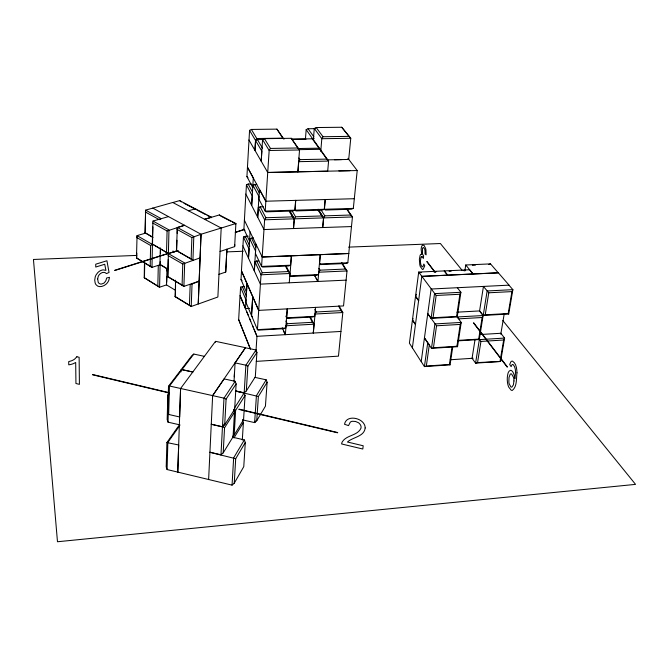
<?xml version="1.0" encoding="UTF-8"?>
<svg xmlns="http://www.w3.org/2000/svg" width="669" height="669" viewBox="0 0 669 669"><rect width="100%" height="100%" fill="white"/><g stroke="black" fill="none" stroke-linecap="round" stroke-linejoin="round"><path stroke-width="1" d="M159.598 264.924L151.98 267.374L136.484 257.941L137.053 235.63L144.713 233.364M136.735 258.301L136.81 253.175M137.02 237.704L137.053 235.63L152.44 244.469L151.98 267.374L136.484 257.941M166.974 268.67L166.539 284.877L159.573 287.227L144.22 277.702L144.479 262.741M152.883 237.47L144.989 232.712L145.625 210.133L172.744 202.481L221.188 228.029L217.877 297.003L198.25 304.044L201.043 234.242L152.733 208.076M144.454 278.02L144.713 262.95M145.223 233.121L145.508 216.873M150.207 266.103L150.609 245.498L152.44 244.469M152.281 244.018L168.337 253.509L152.281 244.018L152.984 221.071L168.412 216.614M152.507 244.419L152.858 226.942M157.825 285.981L158.285 265.852L160.1 264.857L159.573 287.227L144.22 277.702M167.961 269.39L159.958 264.447L160.343 248.023M160.167 264.799L160.234 261.704M160.435 253.459L160.552 248.249M166.531 252.196L167.083 230.981L184.443 225.302M166.681 282.151L166.824 276.606M166.974 271.037L167.024 268.938M199.128 281.156L183.9 286.365L167.777 276.774L168.396 253.635L178.013 250.607M167.777 276.774L168.245 259.447M168.345 255.575L168.973 229.919L152.984 221.071M169.065 393.539L167.86 395.136L167.166 419.622L168.028 422.156L179.334 424.765M179.317 425.735L177.879 426.964L166.899 442.569L166.205 466.92L167.074 469.538L232.051 485.134L234.242 483.21L243.767 466.661L245.297 442.527L244.352 439.926L232.745 437.25M192.789 372.039L181.926 369.664L179.718 371.546L168.504 386.256L167.768 411.828L168.663 414.462L179.643 416.971L180.605 388.48L215.518 341.324L245.456 347.671L212.642 395.596L208.619 479.606M168.028 422.156L168.295 412.781M167.074 469.538L167.852 442.452L179.493 425.894M168.663 414.462L169.483 386.005L193.801 354.06L204.421 356.351M221.188 228.029L201.043 234.242L198.216 303.977L191.217 306.486L175.236 296.76L175.546 280.186M177.151 233.381L177.335 227.477L193.809 236.492L192.931 260.216L176.44 250.566L177.335 227.477L184.51 225.336M175.236 296.76L175.579 285.521M176.624 250.95L176.942 240.246M168.396 253.635L184.686 262.992L183.9 286.365L182.085 285.069L182.779 264.038L200.064 257.891M180.923 371.889L180.99 369.882L191.652 355.891L193.801 354.06M177.753 472.205L180.58 388.455M177.778 472.113L178.698 444.994L166.899 442.569M192.062 283.664L191.217 306.486L189.436 305.215L190.18 284.685L199.128 281.248M192.931 260.216L191.117 258.895L191.894 237.554L201.001 234.275M215.46 342.269L215.493 341.416M225.729 272.049L226.883 249.253L225.729 272.049L218.93 274.374M209.949 452.211L220.987 454.795L223.981 398.147L235.162 381.322L224.107 378.897L212.658 395.622M220.987 454.795L223.203 452.863L224.55 427.775L234.493 412.137L233.866 410.406M211.295 424.213L222.468 426.763L224.709 424.823L226.097 399.092L236.124 383.922L235.162 381.322M220.034 251.485L234.635 246.635L235.889 223.513L219.323 214.95L204.622 219.332M234.25 376.806L234.443 373.361M234.033 381.255L235.078 362.874L245.431 347.755L256.001 349.987L256.921 352.438L255.315 376.856L246.309 390.972L244.185 392.803L235.455 390.88M250.072 231.859L249.52 240.999L243.909 229.133L245.849 194.069L263.987 229.551L351.56 226.557M283.957 139.202L276.933 129.125L251.377 129.443L249.57 130.346L246.92 176.574L252.723 187.537L253.3 177.987L247.455 167.191L265.794 201.218L354.369 198.71M244.269 286.391L240.581 287.143L240.096 295.648L245.473 308.593L249.646 308.376M287.235 308.852L285.755 328.044L283.907 328.688L258.477 330.126L257.431 329.65L245.883 302.212L247.003 283.514L246.46 292.228L241.016 279.542L241.509 270.912L258.694 310.341M242.947 245.924L243.449 237.06L245.18 236.324L248.241 236.216M245.916 194.085L246.443 184.836L248.207 184.025L251.335 183.95M234.493 412.137L233.063 436.832L223.203 452.863M224.709 424.823L234.66 409.236L236.124 383.922M232.737 436.272L234.175 435.017L235.613 410.365L245.063 395.496L244.135 392.979L235.404 391.056M232.051 485.134L233.648 457.872L244.352 439.926M234.242 483.21L235.697 458.708L245.297 442.527M245.473 308.593L245.991 299.946L240.581 287.143M248.5 258.067L249.044 249.052L243.449 237.06L245.406 236.985M251.661 205.358L252.221 195.95L246.443 184.836M248.525 258.117L249.688 238.716L253.476 237.896M251.678 205.408L252.89 185.154L256.771 184.268M244.185 392.803L245.883 365.199L256.001 349.987L255.867 351.936M242.303 440.077L243.391 422.557L242.471 420.04M234.175 435.017L243.558 419.772L245.063 395.496M246.309 390.972L247.856 366.152L256.921 352.438M251.519 315.609L252.715 296.61L251.544 315.668L252.623 316.914M256.018 244.193L255.441 253.492L261.571 266.454L262.633 267.065L288.724 265.953L290.614 265.208L291.341 255.809M297.847 171.816L299.536 149.973L291.266 138.291L264.489 138.675L262.566 139.612L261.219 161.179L261.822 151.119L249.57 130.346M255.968 351.392L256.955 336.323L240.029 295.631L238.657 319.615L250.39 349.084M243.273 420.04L254.621 422.607L256.729 420.776L258.376 396.516L267.123 382.275L266.195 379.825L254.964 377.383M267.123 382.275L265.426 406.167L256.729 420.776M289.259 282.761L289.978 273.496L286.591 266.931M293.457 228.539L294.209 218.847L289.719 211.053M295.639 200.349L294.878 210.183L292.93 211.019L266.279 211.83L265.2 211.086L258.844 199.094L259.455 189.369L265.844 201.193M285.964 321.045L287.218 323.712L286.039 325.77L285.354 334.642L282.351 328.119M287.352 308.844L286.658 317.842L287.637 318.344L312.858 316.964L314.731 316.312L315.534 307.364M320.242 254.638L318.461 274.574L316.546 275.293L290.898 276.456L289.903 275.862L291.458 255.801M293.574 228.53L294.327 218.847L295.547 216.789L321.797 215.953L323.52 217.902L322.659 227.527M295.757 200.349L294.996 210.183L296.007 210.919L322.316 210.116L324.289 209.288L325.159 199.513M297.973 171.808L298.759 161.664L300.005 159.615L326.832 159.105L328.588 161.078L327.693 171.164L267.725 172.468L248.943 139.98M305.415 139.177L306.176 129.644L308.033 128.749L315.3 128.657M313.418 138.968L314.288 128.481L316.203 127.553L341.75 127.252L350.765 138.291L348.708 159.448L327.174 159.858M320.744 151.328L321.822 138.709L323.018 136.735L349.042 136.367L350.765 138.291L321.822 138.709L314.288 128.481M313.243 333.02L314.029 324.197L310.475 317.265M313.351 333.011L315.049 314.029L316.203 311.98L314.831 309.379M346.149 280.135L260.366 284.133L242.88 245.899L241.442 270.886L258.652 310.374L343.54 305.925L347.002 270.953L345.321 269.047L319.949 270.167L318.787 272.208L317.959 281.423L314.581 275.344M347.186 209.297L352.446 216.965L347.821 262.766L345.881 263.502L320.451 264.589L319.523 263.979L320.351 254.63M322.776 227.527L323.637 217.893L324.825 215.853L350.732 215.025L352.446 216.965L264.623 219.8L258.309 207.658L260.166 206.83L263.302 206.738M325.276 199.513L324.406 209.288L325.351 210.024L351.317 209.23L353.316 208.402L357.213 170.536L347.905 158.31M234.635 246.635L234.827 244.729M412.363 347.922L421.821 276.347L498.338 272.785L509.067 285.153L431.129 289.016L421.194 361.686L409.411 343.189L418.702 272.082L469.579 269.766L473.075 274.014M424.481 338.004L427.717 342.829L424.422 366.587L450.053 364.864L452.696 347.169M421.244 361.636L424.422 366.587L426.345 366.035L429.322 344.652L427.717 342.829M427.809 313.686L431.095 318.385L433.06 317.758L436.163 295.472L418.702 272.082L419.379 272.634L421.47 272.542M424.497 337.904L431.48 348.34L433.445 347.755L436.539 325.795L427.792 313.786M450.053 364.864L449.426 364.48L451.993 347.253M457.646 340.881L479.263 339.543L483.102 315.551L431.095 318.385L434.524 293.632L460.891 292.294L457.211 316.914L456.593 316.437L459.896 294.26L460.891 292.294L457.362 287.77M464.855 270.945L465.741 264.991L490.511 263.887L498.28 272.843L421.871 276.397M457.546 346.693L431.48 348.34L434.909 323.938L461.217 322.425L457.546 346.693L456.927 346.266L460.222 324.415L461.217 322.425L457.445 317.349M474.973 339.969L472.071 358.275L475.575 363.142L500.604 361.461L504.602 338.071L500.88 333.363M479.263 339.543L478.686 339.116L482.14 317.507L483.102 315.551L479.472 310.934L456.91 312.18M500.086 361.076L503.673 340.011L504.602 338.071L479.347 339.635L475.575 363.142L477.541 362.59L500.604 361.461M477.541 362.59L480.944 341.433L479.347 339.635M508.716 314.012L508.197 313.535L511.936 291.6L512.872 289.66L487.141 290.965L483.219 315.45L485.226 314.823L488.78 292.788L483.444 286.474L479.589 310.834L483.219 315.45L508.716 314.012L512.872 289.66L509.009 285.211M500.788 334.199L504.234 313.761M337.628 432.826L238.933 409.42M92.573 374.498L168.923 392.611M415.499 324.59L412.439 320.016L413.108 318.661M418.652 300.732L415.541 296.292L416.544 294.301M249.688 238.716L255.558 251.076L254.329 270.803L254.922 261.688L256.737 260.952L262.265 272.709L261.027 274.783L257.431 329.65L285.755 328.044M255.608 420.968L254.621 422.607L256.428 395.622L266.195 379.825M314.112 138.341L313.335 139.629L328.588 161.078L298.759 161.664M294.209 218.847L292.487 216.89L265.886 217.734L264.623 219.8L261.571 266.454L290.614 265.208M243.391 422.557L234.016 437.844L232.678 437.283M262.566 139.612L269.164 150.492L299.536 149.973L297.764 147.983L270.46 148.434L269.164 150.492L265.2 211.086L353.316 208.402M276.933 129.125L282.828 138.157L256.779 138.525L255.541 140.482L254.956 150.308L255.566 140.523L257.423 139.604L263.686 139.512M211.287 424.322L222.459 426.881L224.148 424.129M234.66 407.797L244.135 392.979M114.759 270.268L168.647 253.217M426.847 261.688L434.557 271.773M421.57 256.762L421.261 257.072A4.432 1.547 87.4 0 0 420.893 257.833L420.441 260.877A4.825 1.681 87.4 0 0 420.492 262.357L420.793 264.272A4.742 1.656 87.4 0 0 421.152 265.417L422.072 266.697A4.248 1.48 87.4 0 0 423.051 266.27L423.82 264.046L424.782 265.769L423.126 269.364A7.25 2.525 87.4 0 1 422.382 269.423L420.316 266.571A7.819 2.726 87.4 0 1 419.772 264.623L419.371 259.396L420.099 255.416A5.519 1.923 87.5 0 1 420.517 254.672A5.36 1.865 87.5 0 1 421.01 254.32L421.746 254.471L421.136 249.203A6.021 2.107 87.6 0 1 421.662 246.493L421.88 245.966A5.996 2.099 87.6 0 1 422.407 245.222L424.046 245.372L425.568 248.283A6.891 2.417 87.6 0 1 425.944 250.014L426.12 254.83L425.024 253.994L425.024 251.092A4.064 1.422 87.6 0 0 424.765 249.57A3.947 1.38 87.6 0 0 424.572 248.952L423.485 247.538A3.73 1.305 87.6 0 0 423.084 247.622L422.716 248.048A3.554 1.246 87.6 0 0 422.44 248.759L422.499 253.635A6.155 2.158 87.7 0 0 422.984 254.948L423.602 255.876L423.402 258.435L422.047 256.653M507.361 366.896L473.744 322.834M488.579 264.556L490.511 263.887M235.271 232.26L244.352 229.35M114.859 270.485L177.954 250.474M235.371 232.469L244.453 229.551M221.155 228.054L235.889 223.513L235.948 223.948L232.444 222.133M204.555 219.298L211.454 217.241L211.563 217.684L207.047 215.318M188.415 210.785L195.365 208.837L196.519 209.69M180.99 369.882L181.976 369.597L192.839 371.972M172.769 202.54L179.643 200.616L211.454 217.241M168.504 386.256L169.483 386.005L223.981 398.147L226.097 399.092M167.86 395.136L168.805 394.911M233.556 409.428L234.66 409.236M179.125 425.2L180.086 425.049M242.479 419.94L243.558 419.772M426.345 366.035L449.426 364.48M450.262 359.763L473.108 358.25M433.445 347.755L456.927 346.266M256.244 361.377L338.472 356.142L342.804 312.532L338.949 305.741M457.663 340.412L478.686 339.116M480.944 341.433L503.673 340.011M479.732 334.55L500.889 333.271M436.539 325.795L460.222 324.415M256.955 336.323L340.964 331.439M286.039 325.77L314.029 324.197L312.39 322.307L309.688 317.022M433.06 317.758L456.593 316.437M485.226 314.823L508.197 313.535M482.14 317.507L458.917 318.829L457.303 317.006M287.218 323.712L312.39 322.307M316.203 311.98L341.157 310.65L342.804 312.532L315.049 314.029M314.731 316.312L286.658 317.842L285.83 316.111M436.163 295.472L459.896 294.26M488.78 292.788L511.936 291.6M472.398 265.275L475.425 265.133M318.787 272.208L347.002 270.953L342.06 262.917M289.903 275.862L318.461 274.574M433.98 271.974L436.063 271.873M449.091 271.279L451.149 271.188M463.517 270.619L465.582 270.527M262.265 272.709L288.289 271.564L289.978 273.496L261.027 274.783L254.922 261.688L256.955 261.604M256.737 260.952L258.786 260.868M319.523 263.979L347.821 262.766M244.352 220.118L262.189 256.988L348.766 253.476M262.148 257.021L348.833 253.501M136.752 255.416L33.45 259.463L57.475 541.748L635.55 484.373L502.82 320.568M226.49 251.904L243.19 251.251M348.574 247.12L440.403 243.524L462.087 270.284M260.383 207.591L258.309 207.658L257.707 217.233L258.97 196.569L252.89 185.154M338.857 170.913L349.845 170.679M267.675 172.493L357.213 170.536M334.433 159.766L341.6 159.623M297.805 148.535L319.013 148.184L320.727 150.107M298.55 149.655L319.807 149.296L320.76 150.157M291.684 139.11L312.298 138.809L313.243 139.67L306.176 129.644M291.5 139.361L306.034 139.152M235.078 362.874L245.883 365.199L247.856 366.152M235.413 390.98L258.376 396.516M209.949 452.319L235.697 458.708M239.017 409.127L337.703 432.525M92.481 374.774L168.831 392.895M222.459 426.881L224.55 427.775M233.59 409.47L235.613 410.365M221.932 216.689L230.696 221.222M184 203.276L195.44 209.255L195.298 208.803M197.096 210.116L205.232 214.373M145.625 210.133L161.187 218.654L159.339 219.691L145.349 212.006M177.076 229.425L191.894 237.554M152.708 222.994L167.083 230.981M144.989 232.712L152.8 237.144M176.44 250.566L191.117 258.895M172.911 251.026L174.693 252.037M136.769 237.52L150.609 245.498M168.136 255.6L182.779 264.038M159.958 264.447L167.902 269.122M167.585 276.439L182.085 285.069M166.405 284.843L175.253 290.17M175.061 296.467L189.436 305.215M179.643 200.616L181.358 201.896M219.323 214.95L221.063 216.238M444.969 271.472L444.341 270.92L447.67 275.193M246.92 176.574L247.998 177.803M243.909 229.133L244.963 230.345M241.016 279.542L242.053 280.729M465.741 264.991L473.175 274.006M341.75 127.252L349.042 136.367M444.241 270.92L447.569 275.202M427.023 261.529L435.235 272.3M473.552 323.002L507.152 367.072M316.203 127.553L323.018 136.735M308.033 128.749L313.912 136.886M312.298 138.809L319.013 148.184M319.807 149.296L326.832 159.105M415.549 296.2L418.66 300.64M346.801 209.297L350.732 215.025M291.266 138.291L297.764 147.983M412.447 319.924L415.508 324.49M298.918 157.976L300.005 159.615M321.153 210.083L324.825 215.853M318.218 209.322L323.637 217.893M318.101 209.322L323.52 217.902M317.633 209.347L321.797 215.953M341.533 262.875L345.321 269.047M264.489 138.675L270.46 148.434M251.377 129.443L256.779 138.525M257.423 139.604L262.566 148.25M291.885 210.484L295.547 216.789M289.836 211.044L294.327 218.847M319.439 262.825L320.451 264.589M289.376 211.471L292.487 216.89M318.937 268.386L319.949 270.167M338.715 306.335L341.157 310.65M314.413 275.252L315.099 276.473M316.011 278.12L317.85 281.432M254.713 184.318L259.296 192.856M248.207 184.025L252.489 192.179M260.166 206.83L265.886 217.734M285.521 266.178L288.289 271.564M251.46 237.972L255.893 247.212M245.18 236.324L249.813 246.2M282.193 328.019L282.393 328.462M283.606 331.096L285.237 334.642M242.27 286.483L246.351 296.066M246.878 311.963L248.274 315.316M249.688 318.712L250.758 321.279M252.581 325.661L253.3 327.409M254.036 329.165L256.62 335.386M238.716 319.64L250.34 348.825M421.537 256.796A4.432 1.547 87.4 0 1 422.014 256.687M516.978 372.825C516.2 378.445 517.237 386.498 512.387 390.37A9.048 3.738 84.4 0 1 511.091 390.119L508.791 387.184A8.705 3.588 84.4 0 1 507.896 384.616A8.438 3.479 84.4 0 1 507.537 382.852L507.286 380.293A11.373 4.708 84.4 0 1 507.353 377.065C507.738 374.715 507.821 370.843 510.715 370.308A8.07 3.337 84.5 0 1 511.802 370.793L512.538 371.571A8.689 3.588 84.4 0 1 513.675 373.645L514.001 374.523A7.844 3.245 84.5 0 1 514.411 375.995L514.846 378.813C515.423 374.222 516.568 368.402 513.207 364.63A4.733 1.965 84.7 0 0 512.563 364.505L512.354 364.572A3.872 1.614 84.7 0 0 511.894 364.956L511.116 366.671L509.711 364.538L510.781 361.954A7.576 3.153 84.7 0 1 512.538 361.16C516.384 363.459 516.803 368.744 516.978 372.825M513.968 380.945L513.374 384.892L511.919 387.067A6.071 2.509 84.4 0 1 510.873 386.925L509.151 383.738A6.406 2.643 84.4 0 1 508.85 381.957L509.025 377.383L510.188 374.28A5.887 2.433 84.4 0 1 510.882 373.879A5.243 2.166 84.4 0 1 511.601 374.03L513.508 377.341A6.347 2.617 84.4 0 1 513.851 379.106L513.968 380.945M97.674 278.898L98.201 282.251A5.87 4.29 -55.8 0 0 99.037 283.322L100.158 283.94A5.093 3.713 -55.8 0 0 101.445 284.049L103.553 283.313A4.7 3.437 -55.8 0 0 104.581 282.502L105.936 280.57L106.664 277.969L109.515 277.317L108.83 280.244A7.585 5.536 -55.8 0 1 107.784 282.218L107.333 282.836A7.735 5.653 -55.8 0 1 105.744 284.459C103.126 286.591 98.494 287.921 96.102 284.777A9.433 6.891 -55.9 0 1 95.182 283.079L94.722 280.186L95.224 276.907A8.011 5.862 -55.8 0 1 96.261 274.641L97.808 272.626A7.811 5.712 -55.8 0 1 99.622 271.137L100.291 270.761A9.174 6.707 -55.8 0 1 102.248 270.033A8.229 6.021 -55.8 0 1 103.335 269.883L105.919 270.368L104.724 264.263L95.751 267.04L95.734 264.188L106.923 260.751L109.047 272.442L106.496 273.604L104.824 272.459L103.085 272.4A7.125 5.21 -55.8 0 0 101.42 272.969L100.501 273.537A5.218 3.813 -55.9 0 0 99.305 274.683A5.352 3.914 -55.9 0 0 98.661 275.595A5.218 3.813 -55.9 0 0 98.167 276.615L97.674 278.898M365.174 427.959C364.271 436.798 352.839 436.999 347.445 442.017L363.192 445.763L362.815 449.024L341.65 443.973L341.725 443.371A7.225 5.845 28.2 0 1 342.352 441.732C346.634 434.909 357.639 435.778 360.951 428.227A6.205 5.068 28.1 0 0 361.043 426.73L360.959 426.237A5.352 4.374 28.1 0 0 360.39 424.807L359.73 423.887A5.778 4.725 28.1 0 0 358.417 422.691L355.482 421.445L352.27 421.294A5.82 4.758 28.2 0 0 350.28 422.164L348.532 425.601L344.51 424.28C346.065 415.859 357.589 417.155 362.381 421.88A9.6 7.844 28.1 0 1 364.087 424.046A8.521 6.966 28 0 1 365.006 426.354L365.174 427.959M76.868 356.753L74.803 358.969A22.027 17.018 43.9 0 1 71.432 360.825L68.715 361.62L68.756 364.831L70.479 364.53A33.199 25.673 44.2 0 0 73.373 363.652L75.689 362.489L75.94 383.521L79.41 384.357L79.134 357.288L76.868 356.753"/></g></svg>
